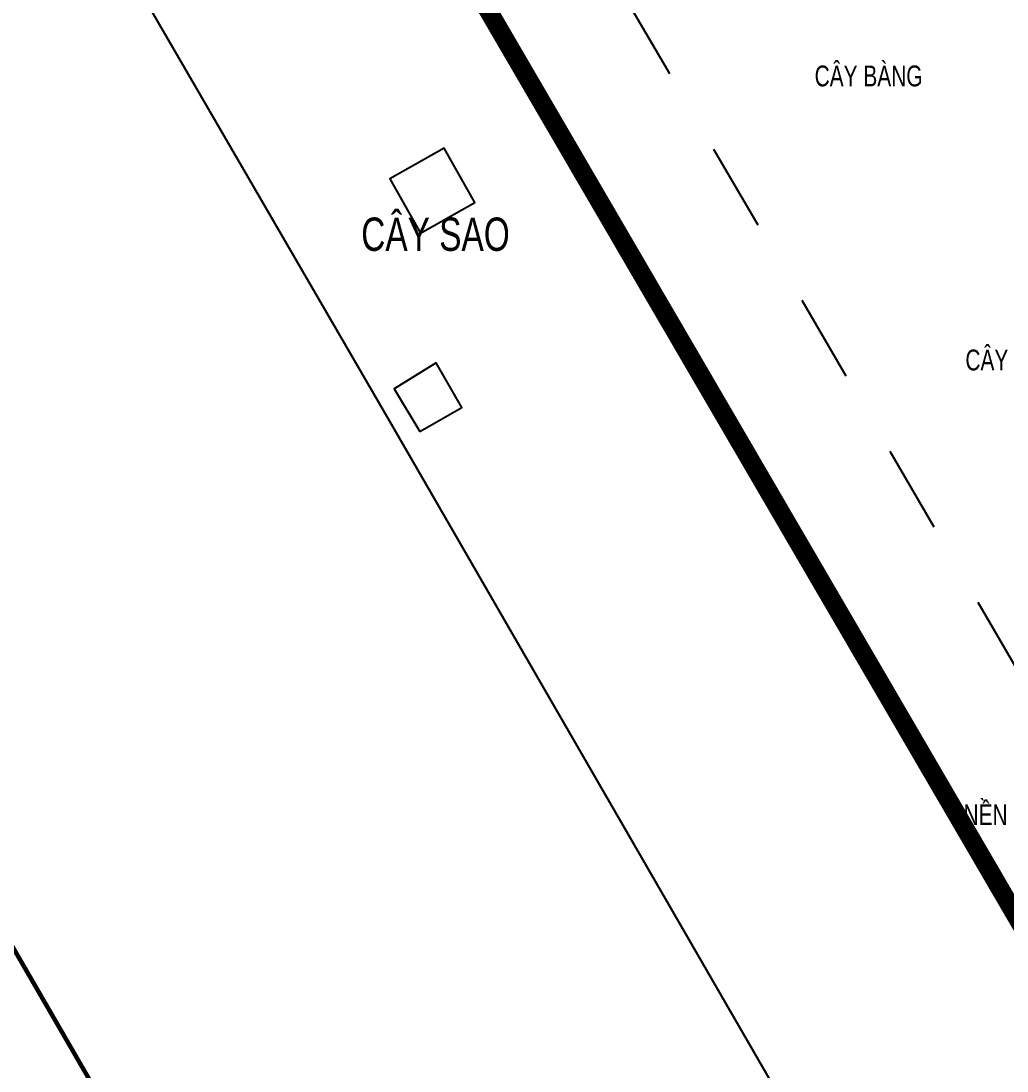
# Model space of a CAD drawing. Header units: millimetres. Extents: x 120 to 288, y 58 to 216.
# Drawn here: x 176.565 to 177.693, y 164.448 to 165.649 of the extents above; entities that cross this region are included whole.
import ezdxf

# ---------------------------------------------------------------- set-up
doc = ezdxf.new("R2010")
doc.units = ezdxf.units.MM
doc.header["$LTSCALE"] = 0.3
doc.header["$MEASUREMENT"] = 0
doc.linetypes.add('DASHDOTX2', pattern=[2, 1, -0.5, 0, -0.5])
doc.linetypes.add('DASHED2', pattern=[0.375, 0.25, -0.125])
for name, color, linetype in [('HATCH1', 8, 'CONTINUOUS'), ('LAYER 1', 1, 'CONTINUOUS'), ('THAY', 4, 'CONTINUOUS')]:
    doc.layers.add(name, color=color, linetype=linetype)
doc.styles.add('DIM', font='vavon.TTF')

msp = doc.modelspace()

# ---------------------------------------------------------------- linework, layer by layer
at = {"layer": 'HATCH1'}
for points in [[(176.27073, 170.16515), (175.81624, 169.50856), (175.42732, 168.95144), (175.38911, 168.61409), (175.37844, 168.24695), (175.4636, 167.8732), (175.58034, 167.61824), (175.98397, 166.91949), (176.98638, 165.1917), (177.48141, 164.33472), (177.97962, 163.47706), (178.23712, 163.03572), (178.46561, 162.80121), (178.67888, 162.69985), (178.85006, 162.7091), (179.03284, 162.78885), (179.63078, 163.12149), (182.25949, 164.59078), (183.12819, 165.07847)], [(178.37415, 161.44651), (175.77432, 165.94446), (175.27219, 166.80534)]]:
    msp.add_lwpolyline(points, dxfattribs=at)
at = {"layer": 'HATCH1', "ltscale": 5}
for points in [[(176.27073, 170.16515), (175.81624, 169.50856), (175.42732, 168.95144), (175.38911, 168.61409), (175.37844, 168.24695), (175.4636, 167.8732), (175.58034, 167.61824), (175.98397, 166.91949), (176.98638, 165.1917), (177.48141, 164.33472), (177.97962, 163.47706), (178.23712, 163.03572), (178.46561, 162.80121), (178.67888, 162.69985), (178.85006, 162.7091), (179.03284, 162.78885), (179.63078, 163.12149), (182.25949, 164.59078), (183.12819, 165.07847)], [(175.74343, 168.81408), (175.87278, 168.59988), (175.71297, 168.43252), (175.70987, 168.3043), (175.73511, 168.1164), (175.7772, 167.98657), (176.06793, 167.44226), (176.26234, 167.10072), (176.44464, 166.78521), (176.7038, 166.33436), (176.86415, 166.06477), (177.01434, 165.8084), (178.69697, 162.91929)], [(178.37415, 161.44651), (175.77432, 165.94446), (175.27219, 166.80534)]]:
    msp.add_lwpolyline(points, dxfattribs=at)
msp.add_lwpolyline([(174.31318, 167.61278), (174.77478, 167.37929), (175.27219, 166.80534), (178.79187, 160.72247), (178.71484, 160.47933), (178.70212, 160.09333), (178.55606, 160.67151), (174.93688, 166.93495), (174.2508, 167.14866), (173.10565, 166.26143), (172.98843, 166.4601, -0.2952529), (172.99356, 166.58479), (174.31318, 167.61278), (174.77478, 167.37929)], format="xyb", close=True, dxfattribs=at)
at = {"layer": 'HATCH1'}
for points in [[(177.02221, 165.40596), (177.08444, 165.44102), (177.04939, 165.50326), (176.98715, 165.4682)], [(177.02168, 165.17905), (177.06966, 165.20669), (177.04008, 165.25788), (176.99234, 165.22812)]]:
    msp.add_lwpolyline(points, close=True, dxfattribs=at)
at = {"layer": 'LAYER 1', "linetype": 'DASHED2', "lineweight": -2, "flags": 128}
msp.add_lwpolyline([(178.77643, 163.06713), (179.07998, 163.24856), (180.91066, 164.27182), (181.04108, 164.35672), (181.53337, 164.63675), (181.98923, 164.89605), (182.3955, 165.13688), (182.72489, 165.33214), (182.78409, 165.36723), (182.80312, 165.37857), (182.91461, 165.44084), (183.16252, 165.5793), (183.43137, 165.72945), (184.32697, 166.22965), (180.17148, 172.4596), (179.93517, 172.51961), (177.99853, 171.49864), (177.72951, 171.43877), (175.91125, 168.81254), (176.05154, 168.58022), (175.85445, 168.37383), (175.85296, 168.31213), (175.87498, 168.14819), (175.90918, 168.04269), (176.19292, 167.51146), (176.56833, 166.8567)], close=True, dxfattribs=at)
at = {"layer": 'THAY', "linetype": 'DASHDOTX2', "lineweight": -2, "ltscale": 0.3, "const_width": 0.02143, "flags": 128}
msp.add_lwpolyline([(178.72573, 162.87039), (179.15149, 163.12487), (180.98456, 164.14947), (181.11543, 164.23466), (181.60401, 164.51257), (182.06098, 164.77251), (182.46835, 165.01399), (182.79774, 165.20925), (182.85707, 165.24443), (182.87452, 165.25483), (182.98427, 165.31612), (183.23218, 165.45458), (183.50102, 165.60473), (184.53161, 166.18031), (180.25985, 172.58455), (179.91711, 172.67159), (177.94882, 171.63393), (177.64389, 171.56606), (175.74116, 168.81784), (175.87278, 168.59988), (175.71297, 168.43252), (175.70987, 168.3043), (175.73511, 168.1164), (175.7772, 167.98657), (176.06793, 167.44226), (176.44464, 166.78521), (178.72573, 162.87039)], dxfattribs=at)

# ---------------------------------------------------------------- texts
at = {"layer": 'HATCH1', "style": 'DIM', "width": 0.75}
for s, height, p in [('CAÂY BAØNG', 0.02381, (177.47306, 165.57404)), ('CAÂY SAO', 0.038095, (176.95454, 165.38586)), ('CAÂY BAØNG', 0.02381, (177.64547, 165.2491)), ('NEÀN BEÂ TOÂNG', 0.0238096, (177.64329, 164.72889))]:
    msp.add_text(s, height=height, dxfattribs=at).set_placement(p)

doc.saveas('drawing.dxf')
